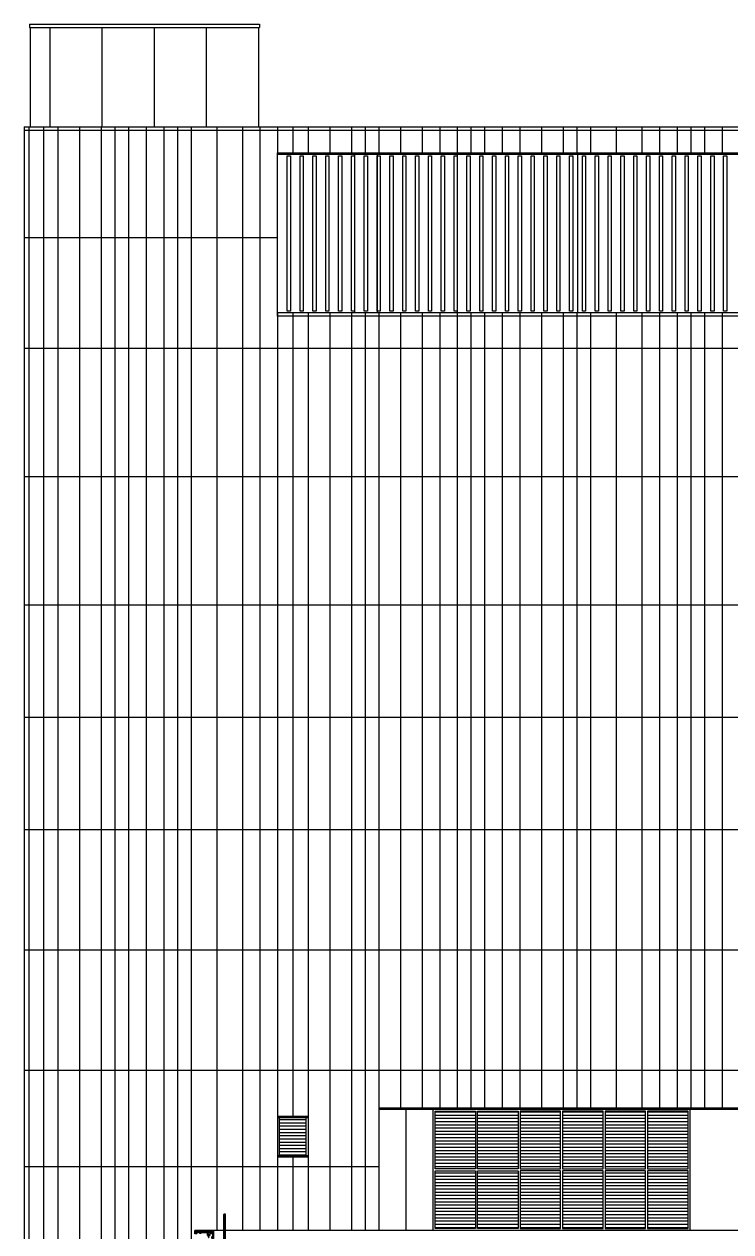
# Model space of a CAD drawing. Header units: millimetres. Extents: x 17311 to 801382, y -242618 to -104888.
# Drawn here: x 73445 to 95470, y -142529 to -104888 of the extents above; entities that cross this region are included whole.
import ezdxf

# ---------------------------------------------------------------- set-up
doc = ezdxf.new("R2010")
doc.units = ezdxf.units.MM
doc.header["$LTSCALE"] = 250
for name, color, linetype in [('A-ELE-252', 252, 'Continuous'), ('A-ELE-5', 5, 'Continuous'), ('A-ELE-7', 7, 'Continuous'), ('A-ELE-8', 8, 'Continuous'), ('A-ETC-8', 8, 'Continuous'), ('A-FIN-9', 7, 'Continuous')]:
    doc.layers.add(name, color=color, linetype=linetype)

# ---------------------------------------------------------------- blocks, each defined once
blk = doc.blocks.new('M12-STUD ANCHOR')
at = {"layer": 'A-ETC-8'}
for p, q in [((18, 34), (18, 41)), ((28, 30), (18, 31)), ((18, 28), (18, 31)), ((18, 31), (29, 31)), ((28, 27), (18, 28)), ((29, 42), (19, 42)), ((29, 32), (19, 32)), ((23, 48), (24, 49)), ((35, 48), (23, 48)), ((23, -21), (23, 48)), ((23, 34), (23, 41)), ((34, 49), (24, 49)), ((24, -21), (24, 49)), ((28, 27), (28, 30)), ((39, 28), (28, 28)), ((29, 54), (29, -56)), ((29, 42), (38, 42)), ((29, 32), (38, 32)), ((29, 29), (29, 32)), ((39, 31), (29, 32)), ((39, 28), (29, 29)), ((34, 49), (35, 48)), ((34, -21), (34, 49)), ((34, 34), (34, 41)), ((35, -21), (35, 48)), ((39, 28), (39, 31)), ((40, 34), (40, 41)), ((21, -39), (22, -21)), ((29, -39), (21, -39)), ((22, -21), (24, -21)), ((23, -18), (35, -18)), ((23, -39), (23, -48)), ((23, -41), (35, -41)), ((23, -42), (35, -42)), ((23, -48), (29, -48)), ((29, -51), (23, -48)), ((29, -21), (25, -21)), ((26, -32), (32, -26)), ((26, -33), (32, -26)), ((31, -36), (28, -36)), ((31, -36), (28, -36)), ((36, -21), (29, -21)), ((31, -39), (29, -39)), ((29, -51), (35, -48)), ((35, -48), (29, -48)), ((32, -39), (37, -39)), ((35, -39), (35, -48)), ((37, -39), (36, -21))]:
    blk.add_line(p, q, dxfattribs=at)
for centre, radius, start, end in [((19, 41), 1.47, 90, 180), ((19, 34), 1.47, 180, 270), ((22, 41), 1.47, 360, 90), ((22, 34), 1.47, 270, 360), ((25, 41), 1.47, 90, 180), ((25, 34), 1.47, 180, 270), ((33, 41), 1.47, 360, 90), ((33, 34), 1.47, 270, 360), ((36, 41), 1.47, 90, 180), ((36, 34), 1.47, 180, 270), ((38, 41), 1.47, 360, 90), ((38, 34), 1.47, 270, 360), ((28, -22), 3.6, 161.9622, 315), ((28, -22), 3.12, 159.0667, 315), ((28, -34), 2.4, 135, 270), ((28, -34), 1.92, 135, 270), ((31, -25), 1.2, 315, 135), ((31, -25), 1.68, 315, 135), ((31, -38), 1.2, 270, 90), ((31, -38), 1.68, 314.4153, 90)]:
    blk.add_arc(centre, radius, start, end, dxfattribs=at)
blk = doc.blocks.new('A$C7453124a')
at = {"layer": 'A-ETC-8'}
for points in [[(-40, 88), (40, 88), (40, 0), (-40, 0)], [(-40, 8), (-40, 0), (40, 0), (40, 8)], [(-20, 8), (20, 8), (20, 12), (-20, 12)]]:
    blk.add_lwpolyline(points, close=True, dxfattribs=at)
blk.add_blockref('M12-STUD ANCHOR', (-29, -16), dxfattribs=at)
blk = doc.blocks.new('A$C1732944b')
at = {"layer": 'A-ETC-8'}
for p, q in [((-550, -10), (-577, 17)), ((-577, -77), (-550, -50)), ((-468, -43), (-440, -44)), ((-380, -46), (-190, -53)), ((-110, -56), (-60, -58)), ((-30, -29), (-3, -3))]:
    blk.add_line(p, q, dxfattribs=at)
for points in [[(-550, -10), (-30, -29), (-30, -197)], [(-521, -77), (-521, -50), (-550, -50), (-550, -10)]]:
    blk.add_lwpolyline(points, dxfattribs=at)
for points in [[(-517, -11), (-467, -13), (-468, -43), (-518, -41)], [(-515, -14), (-469, -15), (-470, -41), (-516, -39)], [(-440, -22), (-380, -22), (-380, -62), (-440, -62)], [(-440, -62), (-380, -62), (-380, -59), (-440, -59)], [(-30, -29), (-30, -79), (-60, -79), (-60, -29)], [(-32, -31), (-32, -77), (-58, -77), (-58, -31)], [(-50, -200), (-20, -200), (-20, -197), (-47, -197), (-47, -170), (-50, -170)]]:
    blk.add_lwpolyline(points, close=True, dxfattribs=at)
blk.add_arc((-40, -294), 64.5, 81.0843, 98.9157, dxfattribs=at)
blk.add_ellipse((-40, -214), major_axis=(0, 10), ratio=0.999542, dxfattribs=at)
at = {"layer": 'A-FIN-9'}
blk.add_lwpolyline([(-521, -87), (-521, -80), (-580, -80), (-580, 20), (0, 0), (0, -230), (-30, -230), (-30, -203), (-42, -203), (-42, -200), (-27, -200), (-27, -227), (-3, -227), (-3, -3), (-577, 17), (-577, -77), (-518, -77), (-518, -87)], close=True, dxfattribs=at)
at = {"layer": 'A-ETC-8'}
blk.add_blockref('A$C7453124a', (-150, -130), dxfattribs=at)
blk = doc.blocks.new('옥탑난간')
at = {"layer": 'A-ELE-8'}
for p, q in [((-25, 0), (-25, 1188)), ((-15, 205), (-15, 1188)), ((0, 205), (0, 1188)), ((25, 0), (25, 1188)), ((-35, 110), (35, 110)), ((-13, 117), (-13, 111)), ((11, 118), (-11, 118)), ((-9, 123), (-8, 124)), ((-9, 123), (-9, 111)), ((9, 123), (-9, 123)), ((8, 124), (-8, 124)), ((-8, 124), (-8, 118)), ((8, 124), (9, 123)), ((8, 124), (8, 118)), ((9, 123), (9, 111)), ((13, 117), (13, 111))]:
    blk.add_line(p, q, dxfattribs=at)
for points in [[(25, 1200), (-25, 1200), (-25, 1188), (25, 1188)], [(75, 100), (-75, 100), (-75, 0), (75, 0)], [(55, 108), (55, 100), (-55, 100), (-55, 108)], [(35, 108), (35, 110), (-35, 110), (-35, 108)], [(25, 205), (-25, 205), (-25, 193), (25, 193)]]:
    blk.add_lwpolyline(points, close=True, dxfattribs=at)
blk.add_circle((0, 20), 6.5, dxfattribs=at)
for centre, radius, start, end in [((-11, 116), 2.5, 36.8699, 143.1301), ((-11, 113), 2.5, 216.8699, 323.1301), ((0, 77), 41, 77.3196, 102.6804), ((0, 151), 41, 257.3196, 282.6804), ((11, 116), 2.5, 36.8699, 143.1301), ((11, 113), 2.5, 216.8699, 323.1301), ((11, 113), 2.5, 216.8699, 323.1301)]:
    blk.add_arc(centre, radius, start, end, dxfattribs=at)
blk = doc.blocks.new('A$C1b60ea68')
at = {"layer": 'A-ELE-252'}
h = blk.add_hatch(dxfattribs=at)
h.set_pattern_fill('_USER', color=251, scale=100, pattern_type=0)
h.set_pattern_definition([(0, (-76480, 16270), (0, 100), [])])
h.paths.add_polyline_path([(-76460, 16270), (-77290, 16270), (-77290, 15090), (-76460, 15090)])
h = blk.add_hatch(dxfattribs=at)
h.set_pattern_fill('_USER', color=251, scale=100, pattern_type=0)
h.set_pattern_definition([(0, (-38347.62, -179688.93), (0, 100), [])])
h.paths.add_polyline_path([(-65880, 12810), (-65880, 14610), (-67145, 14610), (-67145, 12810)])
h.paths.add_polyline_path([(-69855, 14670), (-69855, 16470), (-71120, 16470), (-71120, 14670)])
h.paths.add_polyline_path([(-71180, 14670), (-71180, 16470), (-72440, 16470), (-72440, 14670)])
h.paths.add_polyline_path([(-68530, 14670), (-68530, 16470), (-69795, 16470), (-69795, 14670)])
h.paths.add_polyline_path([(-71180, 12810), (-71180, 14610), (-72440, 14610), (-72440, 12810)])
h.paths.add_polyline_path([(-67205, 14670), (-67205, 16470), (-68470, 16470), (-68470, 14670)])
h.paths.add_polyline_path([(-69855, 12810), (-69855, 14610), (-71120, 14610), (-71120, 12810)])
h.paths.add_polyline_path([(-65880, 14670), (-65880, 16470), (-67145, 16470), (-67145, 14670)])
h.paths.add_polyline_path([(-68530, 12810), (-68530, 14610), (-69795, 14610), (-69795, 12810)])
h.paths.add_polyline_path([(-65820, 14670), (-64560, 14670), (-64560, 16470), (-65820, 16470)])
h.paths.add_polyline_path([(-67205, 12810), (-67205, 14610), (-68470, 14610), (-68470, 12810)])
h.paths.add_polyline_path([(-64560, 14610), (-65820, 14610), (-65820, 12810), (-64560, 12810)])
at = {"layer": 'A-ELE-5', "color": 251}
for p, q in [((-85080, 50348), (-77920, 50350)), ((-85080, 50348), (-85080, 50248)), ((-85080, 50248), (-77920, 50250)), ((-85050, 47148), (-85050, 50248)), ((-77950, 50250), (-77950, 47150)), ((-77920, 50350), (-77920, 50250)), ((-85250, 47150), (-85250, -600)), ((-85250, 47150), (850, 47150)), ((-85250, 47050), (850, 47050)), ((-77350, 41250), (-77350, 46340)), ((-77350, 46340), (-7050, 46340)), ((-77350, 46300), (-7050, 46300)), ((-7050, 41350), (-77350, 41350)), ((-7050, 41250), (-77350, 41250))]:
    blk.add_line(p, q, dxfattribs=at)
at = {"layer": 'A-ELE-7', "color": 251}
for p, q in [((-84650, 47150), (-84650, 8832)), ((-83525, 47150), (-83525, 7350)), ((-82425, 47150), (-82425, 7350)), ((-81450, 47150), (-81450, 7350)), ((-80475, 47150), (-80475, 10276)), ((-79250, 47150), (-79250, 12750)), ((-77900, 47150), (-77900, 12750)), ((-76875, 47150), (-76875, 46300)), ((-75725, 47150), (-75725, 46300)), ((-74625, 47150), (-74625, 46300)), ((-73525, 47150), (-73525, 46300)), ((-72300, 47150), (-72300, 46300)), ((-71325, 47150), (-71325, 46300)), ((-70350, 47150), (-70350, 46300)), ((-69125, 47150), (-69125, 46300)), ((-68025, 47150), (-68025, 46300)), ((-66800, 47150), (-66800, 46300)), ((-65450, 47150), (-65450, 46300)), ((-64475, 47150), (-64475, 46300)), ((-63500, 47150), (-63500, 46300)), ((-76875, 41350), (-76875, 16310)), ((-75725, 41350), (-75725, 12750)), ((-74625, 41350), (-74625, 12750)), ((-73525, 41350), (-73525, 16530)), ((-72300, 41350), (-72300, 16530)), ((-71325, 41350), (-71325, 16530)), ((-70350, 41350), (-70350, 16530)), ((-69125, 41350), (-69125, 16530)), ((-68025, 41350), (-68025, 16530)), ((-66800, 41350), (-66800, 16530)), ((-65450, 41350), (-65450, 16530)), ((-64475, 41350), (-64475, 16530)), ((-63500, 41350), (-63500, 16530)), ((-74200, 16570), (-74200, 12750)), ((-74200, 16570), (-10200, 16570)), ((-77350, 16310), (-76400, 16310)), ((-77350, 16270), (-76400, 16270)), ((-77290, 15090), (-77290, 16270)), ((-76460, 15090), (-76460, 16270)), ((-74200, 16530), (-10200, 16530)), ((-77350, 15090), (-76400, 15090)), ((-77350, 15050), (-76400, 15050)), ((-76875, 15050), (-76875, 12750))]:
    blk.add_line(p, q, dxfattribs=at)
at = {"layer": 'A-ELE-7', "color": 251, "elevation": 0}
blk.add_lwpolyline([(-72500, 12750), (-72500, 16530), (-64500, 16530), (-64500, 12750)], close=True, dxfattribs=at)
at = {"layer": 'A-ELE-8', "color": 251}
for p, q in [((-84450, 50248), (-84450, 47150)), ((-82825, 50249), (-82825, 47150)), ((-81200, 50249), (-81200, 47150)), ((-79575, 50250), (-79575, 47150)), ((-85100, 47150), (-85100, 8850)), ((-84200, 47150), (-84200, 7350)), ((-82850, 47150), (-82850, 7350)), ((-82000, 47150), (-82000, 7350)), ((-80900, 47150), (-80900, 7350)), ((-80050, 47150), (-80050, 10333)), ((-78450, 47150), (-78450, 12750)), ((-77350, 47150), (-77350, 46300)), ((-76400, 47150), (-76400, 46300)), ((-75050, 47150), (-75050, 46300)), ((-74200, 47150), (-74200, 46300)), ((-72850, 47150), (-72850, 46300)), ((-71750, 47150), (-71750, 16530)), ((-70900, 47150), (-70900, 46300)), ((-69800, 47150), (-69800, 46300)), ((-68450, 47150), (-68450, 46300)), ((-67600, 47150), (-67600, 46300)), ((-66000, 47150), (-66000, 46300)), ((-64900, 47150), (-64900, 46300)), ((-64050, 47150), (-64050, 46300)), ((-74950, 46300), (-74950, 41350)), ((-74250, 46300), (-74250, 41350)), ((-68000, 46300), (-68000, 41350)), ((-85250, 43700), (-77350, 43700)), ((-77350, 41350), (-77350, 12750)), ((-76400, 41350), (-76400, 12750)), ((-75050, 41350), (-75050, 12750)), ((-74200, 41350), (-74200, 12750)), ((-72850, 41350), (-72850, 16530)), ((-70900, 41350), (-70900, 16530)), ((-69800, 41350), (-69800, 16530)), ((-68450, 41350), (-68450, 16530)), ((-67600, 41350), (-67600, 16530)), ((-66000, 41350), (-66000, 16530)), ((-64900, 41350), (-64900, 16530)), ((-64050, 41350), (-64050, 16530)), ((-85250, 40250), (850, 40250)), ((-85250, 36250), (850, 36250)), ((-85250, 32250), (850, 32250)), ((-85250, 28750), (850, 28750)), ((-85250, 25250), (850, 25250)), ((-85250, 21500), (850, 21500)), ((-85250, 17750), (850, 17750)), ((-73350, 16530), (-73350, 12750)), ((-85250, 14750), (-74200, 14750))]:
    blk.add_line(p, q, dxfattribs=at)
at = {"layer": 'A-ELE-8', "color": 251, "elevation": 0}
for points in [[(-77050, 46250), (-76950, 46250), (-76950, 41400), (-77050, 41400)], [(-76650, 46250), (-76550, 46250), (-76550, 41400), (-76650, 41400)], [(-76250, 46250), (-76150, 46250), (-76150, 41400), (-76250, 41400)], [(-75850, 46250), (-75750, 46250), (-75750, 41400), (-75850, 41400)], [(-75450, 46250), (-75350, 46250), (-75350, 41400), (-75450, 41400)], [(-75050, 46250), (-74950, 46250), (-74950, 41400), (-75050, 41400)], [(-74650, 46250), (-74550, 46250), (-74550, 41400), (-74650, 41400)], [(-74250, 46250), (-74150, 46250), (-74150, 41400), (-74250, 41400)], [(-73850, 46250), (-73750, 46250), (-73750, 41400), (-73850, 41400)], [(-73450, 46250), (-73350, 46250), (-73350, 41400), (-73450, 41400)], [(-73050, 46250), (-72950, 46250), (-72950, 41400), (-73050, 41400)], [(-72650, 46250), (-72550, 46250), (-72550, 41400), (-72650, 41400)], [(-72250, 46250), (-72150, 46250), (-72150, 41400), (-72250, 41400)], [(-71850, 46250), (-71750, 46250), (-71750, 41400), (-71850, 41400)], [(-71450, 46250), (-71350, 46250), (-71350, 41400), (-71450, 41400)], [(-71050, 46250), (-70950, 46250), (-70950, 41400), (-71050, 41400)], [(-70650, 46250), (-70550, 46250), (-70550, 41400), (-70650, 41400)], [(-70250, 46250), (-70150, 46250), (-70150, 41400), (-70250, 41400)], [(-69850, 46250), (-69750, 46250), (-69750, 41400), (-69850, 41400)], [(-69450, 46250), (-69350, 46250), (-69350, 41400), (-69450, 41400)], [(-69050, 46250), (-68950, 46250), (-68950, 41400), (-69050, 41400)], [(-68650, 46250), (-68550, 46250), (-68550, 41400), (-68650, 41400)], [(-68250, 46250), (-68150, 46250), (-68150, 41400), (-68250, 41400)], [(-67850, 46250), (-67750, 46250), (-67750, 41400), (-67850, 41400)], [(-67450, 46250), (-67350, 46250), (-67350, 41400), (-67450, 41400)], [(-67050, 46250), (-66950, 46250), (-66950, 41400), (-67050, 41400)], [(-66650, 46250), (-66550, 46250), (-66550, 41400), (-66650, 41400)], [(-66250, 46250), (-66150, 46250), (-66150, 41400), (-66250, 41400)], [(-65850, 46250), (-65750, 46250), (-65750, 41400), (-65850, 41400)], [(-65450, 46250), (-65350, 46250), (-65350, 41400), (-65450, 41400)], [(-65050, 46250), (-64950, 46250), (-64950, 41400), (-65050, 41400)], [(-64650, 46250), (-64550, 46250), (-64550, 41400), (-64650, 41400)], [(-64250, 46250), (-64150, 46250), (-64150, 41400), (-64250, 41400)], [(-63850, 46250), (-63750, 46250), (-63750, 41400), (-63850, 41400)], [(-63450, 46250), (-63350, 46250), (-63350, 41400), (-63450, 41400)], [(-72440, 14670), (-72440, 16470), (-71180, 16470), (-71180, 14670)], [(-67205, 14670), (-67205, 16470), (-68470, 16470), (-68470, 14670)], [(-67205, 12810), (-67205, 14610), (-68470, 14610), (-68470, 12810)], [(-65880, 14610), (-67145, 14610), (-67145, 12810), (-65880, 12810)], [(-64560, 12810), (-64560, 14610), (-65820, 14610), (-65820, 12810)]]:
    blk.add_lwpolyline(points, close=True, dxfattribs=at)
for points in [[(-71120, 14670), (-71120, 16470), (-69855, 16470), (-69855, 14670), (-71120, 14670)], [(-68530, 16470), (-69795, 16470), (-69795, 14670), (-68530, 14670), (-68530, 16470)], [(-67145, 16470), (-67145, 14670), (-65880, 14670), (-65880, 16470), (-67145, 16470)], [(-65820, 16470), (-65820, 14670), (-64560, 14670), (-64560, 16470), (-65820, 16470)], [(-71180, 14610), (-71180, 12810), (-72440, 12810), (-72440, 14610), (-71180, 14610)], [(-69855, 14610), (-69855, 12810), (-71120, 12810), (-71120, 14610), (-69855, 14610)], [(-69795, 14610), (-69795, 12810), (-68530, 12810)], [(-68530, 12810), (-68530, 14610), (-69795, 14610)]]:
    blk.add_lwpolyline(points, dxfattribs=at)

msp = doc.modelspace()

# ---------------------------------------------------------------- linework, layer by layer
at = {"layer": 'A-ELE-8'}
msp.add_line((148495.3, -142488.1), (78765.3, -142488.1), dxfattribs=at)

# ---------------------------------------------------------------- block references
msp.add_blockref('A$C1b60ea68', (158695.3, -155238.1))
msp.add_blockref('옥탑난간', (79690.3, -143178.1), dxfattribs=at)
at = {"layer": 'A-FIN-9'}
msp.add_blockref('A$C1732944b', (79345.3, -142508.1), dxfattribs=at)

doc.saveas('drawing.dxf')
